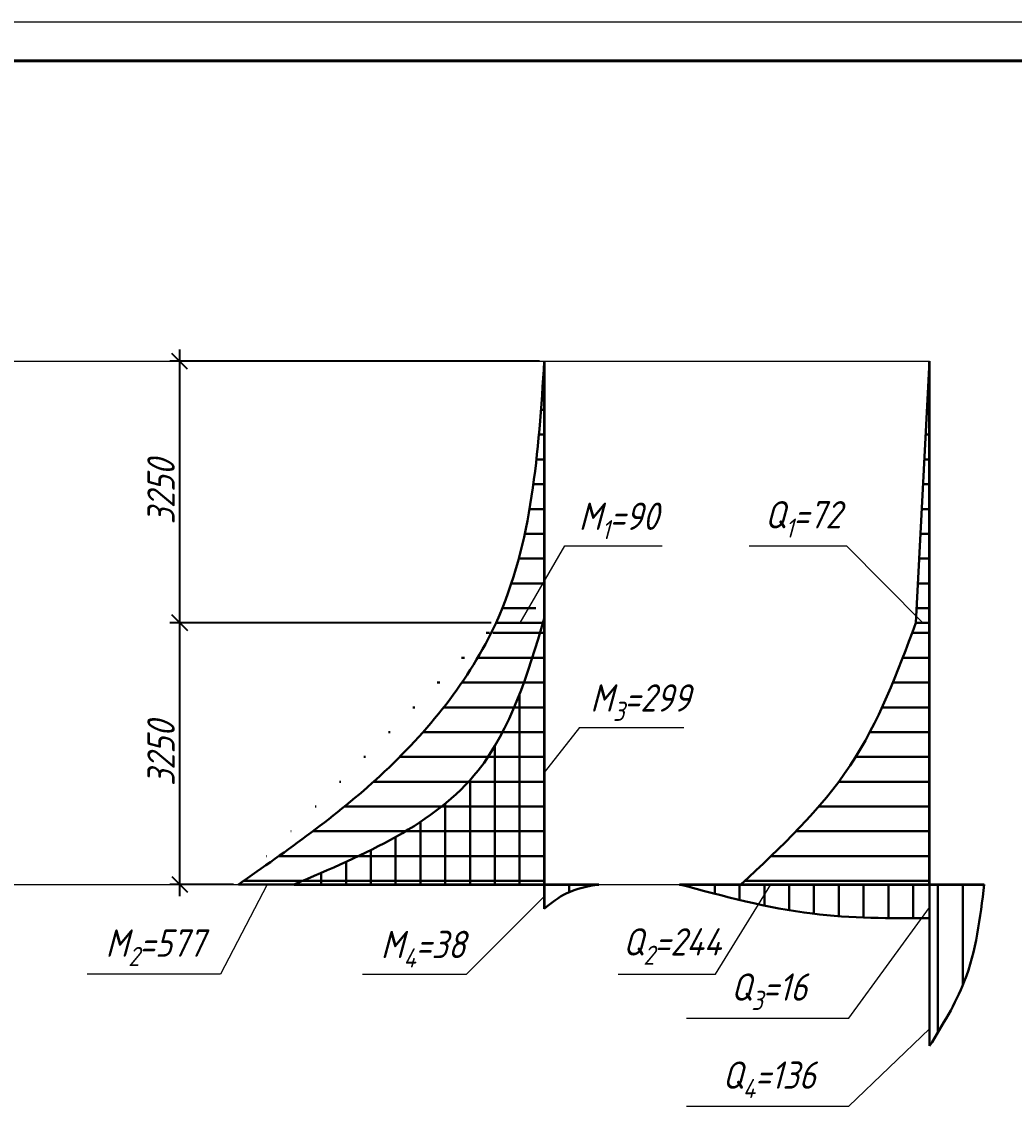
# Model space of a CAD drawing. Header units: millimetres. Extents: x -1004 to 900128, y -352756 to 107728.
# Drawn here: x 228498 to 241203, y -204590 to -190700 of the extents above; entities that cross this region are included whole.
import ezdxf

# ---------------------------------------------------------------- set-up
doc = ezdxf.new("R2010")
doc.units = ezdxf.units.MM
doc.linetypes.add('ACAD_ISO04W100', pattern=[30, 24, -3, 0, -3])
for name, color, linetype, lineweight in [('axles', 152, 'ACAD_ISO04W100', 20), ('basic', 95, 'Continuous', 30), ('frame', 173, 'Continuous', 40), ('size', 45, 'Continuous', 20), ('text', 13, 'Continuous', 20), ('thick', 42, 'Continuous', 35), ('thin', 153, 'Continuous', 18)]:
    doc.layers.add(name, color=color, linetype=linetype, lineweight=lineweight)
doc.styles.add('Structures', font='isocpeur.ttf', dxfattribs={"width": 0.85, "oblique": 15})
doc.styles.add('structures 5', font='isocpeur.ttf', dxfattribs={"width": 0.85, "oblique": 15, "height": 5})
doc.dimstyles.new('structures 3.5', dxfattribs={"dimtxt": 3.5, "dimasz": 2, "dimexe": 1.25, "dimexo": 0.625, "dimtad": 1, "dimtxsty": 'Structures', "dimblk": 'OBLIQUE', "dimcen": 2.5, "dimdle": 1.5, "dimadec": 0, "dimazin": 0, "dimtfac": 1, "dimtmove": 0, "dimatfit": 3, "dimfxl": 1, "dimarcsym": 0})
pattern_1 = [(90, (139938.9975430511, -206783.4813386628), (-317.5, 0), [])]

# ---------------------------------------------------------------- blocks, each defined once
blk = doc.blocks.new('_Oblique')
at = {"color": 0, "linetype": 'ByBlock', "lineweight": -2}
blk.add_line((-0.5, -0.5), (0.5, 0.5), dxfattribs=at)
blk = doc.blocks.new('*D875')
at = {"layer": 'Defpoints', "color": 0, "transparency": 16777216}
for p in [(235187.2581014687, -195048.0326734316), (230518.9975430523, -198398.0326734317), (234569.2581014687, -198398.0326734317)]:
    blk.add_point(p, dxfattribs=at)
at = {"layer": 'size', "color": 0, "lineweight": -2, "transparency": 16777216}
for p, q in [((230518.9975430523, -194898.0326734316), (230518.9975430523, -198548.0326734317)), ((235124.7581014687, -195048.0326734316), (230393.9975430523, -195048.0326734316)), ((234506.7581014687, -198398.0326734317), (230393.9975430523, -198398.0326734317))]:
    blk.add_line(p, q, dxfattribs=at)
at = {"layer": 'size', "color": 0, "lineweight": -2, "transparency": 16777216, "xscale": 200, "yscale": 200, "zscale": 200}
for p, rotation in [((230518.9975430523, -195048.0326734316), 90), ((230518.9975430523, -198398.0326734317), 270)]:
    blk.add_blockref('_Oblique', p, dxfattribs=dict(at, rotation=rotation))
at = {"layer": 'size', "color": 0, "transparency": 16777216, "insert": (230281.4975430522, -196723.0326734317), "char_height": 350, "attachment_point": 5, "rotation": 90, "style": 'Structures'}
blk.add_mtext('3250', dxfattribs=at)
blk = doc.blocks.new('*D876')
at = {"layer": 'Defpoints', "color": 0, "transparency": 16777216}
for p in [(231108.9975430514, -198398.0326734317), (230518.9975430522, -201748.0326734317), (231272.2581014687, -201748.0326734317)]:
    blk.add_point(p, dxfattribs=at)
at = {"layer": 'size', "color": 0, "lineweight": -2, "transparency": 16777216}
for p, q in [((230518.9975430522, -198248.0326734317), (230518.9975430522, -201898.0326734317)), ((231046.4975430514, -198398.0326734317), (230393.9975430522, -198398.0326734317)), ((231209.7581014687, -201748.0326734317), (230393.9975430522, -201748.0326734317))]:
    blk.add_line(p, q, dxfattribs=at)
at = {"layer": 'size', "color": 0, "lineweight": -2, "transparency": 16777216, "xscale": 200, "yscale": 200, "zscale": 200}
for p, rotation in [((230518.9975430522, -198398.0326734317), 90), ((230518.9975430522, -201748.0326734317), 270)]:
    blk.add_blockref('_Oblique', p, dxfattribs=dict(at, rotation=rotation))
at = {"layer": 'size', "color": 0, "transparency": 16777216, "insert": (230281.4975430521, -200073.0326734317), "char_height": 350, "attachment_point": 5, "rotation": 90, "style": 'Structures'}
blk.add_mtext('3250', dxfattribs=at)

msp = doc.modelspace()

# ---------------------------------------------------------------- hatches: boundary and pattern name
at = {"layer": 'basic'}
h = msp.add_hatch(dxfattribs=at)
h.set_pattern_fill('ANSI31', color=256, scale=100, angle=315)
h.set_pattern_definition([(0, (139938.9975430511, -206783.4813386628), (8.526512829121202e-14, 317.5), [])])
edge = h.paths.add_edge_path()
edge.add_line((235187.2581014686, -198398.0326734316), (234569.2581014686, -198398.0326734316))
edge.add_spline(control_points=[(234569.2581014686, -198398.0326734316), (234233.0516529493, -199134.1211887985), (233191.9197433613, -200411.1991326837), (231896.7030209646, -201313.175355603), (231272.2581014686, -201748.0326734316)], knot_values=[0, 0, 0, 9.094947017729282e-13, 2456.252634354829, 4742.864074920832, 4742.864074920832, 4742.864074920832, 4742.864074920832], degree=3, periodic=0)
edge.add_line((231272.2581014686, -201748.0326734316), (235187.2581014686, -201748.0326734316))
edge.add_line((235187.2581014686, -201748.0326734316), (235187.2581014686, -198398.0326734316))
edge = h.paths.add_edge_path()
edge.add_spline(control_points=[(235187.2581014686, -195048.0326734316), (235111.3970342857, -196212.5995996836), (235035.5359671027, -197377.1665259357), (234569.2581014686, -198398.0326734316)], knot_values=[0, 0, 0, 0, 3406.526676836684, 3406.526676836684, 3406.526676836684, 3406.526676836684], degree=3, periodic=0)
edge.add_line((234569.2581014686, -198398.0326734316), (234878.2581014686, -198398.0326734316))
edge.add_line((234878.2581014686, -198398.0326734316), (235187.2581014686, -198109.2644992399))
edge.add_line((235187.2581014686, -198109.2644992399), (235187.2581014686, -195048.0326734315))
h = msp.add_hatch(dxfattribs=at)
h.set_pattern_fill('ANSI31', color=256, scale=100, angle=315)
h.set_pattern_definition([(0, (138308.9975430511, -206783.4813386628), (8.526512829121202e-14, 317.5), [])])
edge = h.paths.add_edge_path()
edge.add_line((240118.9975430511, -198398.0326734316), (239943.9975430511, -198398.0326734316))
edge.add_spline(control_points=[(239943.9975430511, -198398.0326734316), (239706.619124851, -199034.8715612269), (239224.7270070344, -200327.691871829), (238215.8865979438, -201269.9352025945), (237703.9975430511, -201748.0326734316)], knot_values=[0, 0, 0, 0, 2009.443412837147, 4079.288038007142, 4079.288038007142, 4079.288038007142, 4079.288038007142], degree=3, periodic=0)
edge.add_line((237703.9975430511, -201748.0326734316), (240118.9975430511, -201748.0326734316))
edge.add_line((240118.9975430511, -201748.0326734316), (240118.9975430511, -198398.0326734316))
h.paths.add_polyline_path([(240118.9975430511, -195048.0326734316), (239943.9975430511, -198398.0326734316), (240118.9975430511, -198398.0326734316)])
h = msp.add_hatch(dxfattribs=at)
h.set_pattern_fill('ANSI31', color=256, scale=100, angle=45)
h.set_pattern_definition(pattern_1)
edge = h.paths.add_edge_path()
edge.add_line((235187.2581014686, -198398.0326734316), (235171.0033206417, -198398.0326734316))
edge.add_spline(control_points=[(235171.0033206417, -198398.0326734315), (234962.9421088333, -199088.8681183962), (234465.0148674756, -200693.1222572733), (232888.9114663827, -201364.1517616886), (231987.2581014686, -201748.0326734316)], knot_values=[53.91940055703866, 53.91940055703866, 53.91940055703866, 53.91940055703866, 2123.558099905938, 4890.400115360955, 4890.400115360955, 4890.400115360955, 4890.400115360955], degree=3, periodic=0)
edge.add_line((231987.2581014685, -201748.0326734316), (235187.2581014685, -201748.0326734316))
edge.add_line((235187.2581014686, -201748.0326734316), (235187.2581014686, -198398.0326734316))
h = msp.add_hatch(dxfattribs=at)
h.set_pattern_fill('ANSI31', color=256, scale=100, angle=45)
h.set_pattern_definition(pattern_1)
edge = h.paths.add_edge_path()
edge.add_spline(control_points=[(235187.2581014686, -202060.0326734316), (235277.5329400404, -201986.7717680162), (235481.8325095609, -201820.9761634399), (235742.033423463, -201774.1612530292), (235887.2581014686, -201748.0326734316)], knot_values=[0, 0, 0, 0, 343.5251666801937, 777.426410088535, 777.426410088535, 777.426410088535, 777.426410088535], degree=3, periodic=0)
edge.add_line((235887.2581014686, -201748.0326734316), (235187.2581014686, -201748.0326734316))
edge.add_line((235187.2581014686, -201748.0326734316), (235187.2581014686, -202060.0326734316))
h = msp.add_hatch(dxfattribs=at)
h.set_pattern_fill('ANSI31', color=256, scale=100, angle=45)
h.set_pattern_definition([(90, (138308.9975430512, -206783.4813386629), (-317.5, 0), [])])
edge = h.paths.add_edge_path()
edge.add_spline(control_points=[(236918.9975430511, -201748.0326734316), (237482.1455270709, -201900.0532760347), (238530.9559052202, -202183.1774107685), (239616.3805414728, -202182.5740223446), (240118.9975430511, -202182.2946171512)], knot_values=[0, 0, 0, 0, 1740.710200612607, 3241.909720996222, 3241.909720996222, 3241.909720996222, 3241.909720996222], degree=3, periodic=0)
edge.add_line((240118.9975430511, -202182.2946171512), (240118.9975430511, -201748.0326734316))
edge.add_line((240118.9975430511, -201748.0326734316), (237703.9975430511, -201748.0326734316))
edge.add_line((237703.9975430511, -201748.0326734316), (236918.9975430512, -201748.0326734316))
edge = h.paths.add_edge_path()
edge.add_spline(control_points=[(240118.9975430511, -203817.0303094286), (240284.9464215586, -203549.0665268557), (240676.4550123295, -202916.8831470325), (240766.8933399074, -202175.2877685449), (240818.9975430511, -201748.0326734316)], knot_values=[0, 0, 0, 0, 935.4950492465963, 2207.031175490205, 2207.031175490205, 2207.031175490205, 2207.031175490205], degree=3, periodic=0)
edge.add_line((240818.9975430511, -201748.0326734316), (240118.9975430511, -201748.0326734316))
edge.add_line((240118.9975430511, -201748.0326734316), (240118.9975430511, -203817.0303094286))

# ---------------------------------------------------------------- linework, layer by layer
at = {"layer": 'axles', "ltscale": 0.4}
for p, q in [((223762.1946013796, -195048.0326734316), (240118.9975430511, -195048.0326734316)), ((224462.1946013796, -201748.0326734316), (236918.9975430511, -201748.0326734316))]:
    msp.add_line(p, q, dxfattribs=at)
at = {"layer": 'basic'}
for p, q in [((239943.9975430511, -198398.0326734316), (240118.9975430511, -195048.0326734316)), ((235187.2581014686, -201748.0326734316), (235187.2581014686, -198344.0326734316)), ((235187.2581014686, -198398.0326734316), (234569.2581014686, -198398.0326734316)), ((240118.9975430511, -198398.0326734316), (239943.9975430511, -198398.0326734316)), ((235187.2581014686, -201748.0326734316), (231272.2581014686, -201748.0326734316)), ((235187.2581014686, -201748.0326734316), (235187.2581014686, -202060.0326734316)), ((240118.9975430511, -201748.0326734316), (237703.9975430511, -201748.0326734316)), ((240118.9975430511, -201748.0326734316), (240118.9975430511, -203817.0303094286))]:
    msp.add_line(p, q, dxfattribs=at)
for points in [[(231272.2581014686, -201748.0326734316), (233086.534403197, -200356.273577498), (234569.2581014686, -198398.0326734316), (235187.2581014686, -195048.0326734316)], [(235187.2581014686, -198344.0326734316), (234339.3605540469, -200290.9709756776), (231987.2581014686, -201748.0326734316)], [(239943.9975430511, -198398.0326734316), (239103.9975430511, -200223.4813386628), (237703.9975430511, -201748.0326734316)], [(235187.2581014686, -202060.0326734316), (235468.9975430511, -201863.4813386628), (235887.2581014686, -201748.0326734316)], [(240118.9975430511, -202182.2946171512), (238618.9975430511, -202122.2946171512), (236918.9975430511, -201748.0326734316)], [(240118.9975430511, -203817.0303094286), (240562.7520696935, -202993.4813386629), (240818.9975430511, -201748.0326734316)]]:
    msp.add_spline(points, degree=3, dxfattribs=at)
at = {"layer": 'frame'}
msp.add_line((204080, -191200), (260980, -191200), dxfattribs=at)
at = {"layer": 'thick'}
for p, q in [((235187.2581014686, -195048.0326734316), (235187.2581014686, -201748.0326734316)), ((240118.9975430511, -201748.0326734316), (240118.9975430511, -195048.0326734316)), ((231987.2581014686, -201748.0326734316), (235887.2581014686, -201748.0326734316)), ((236918.9975430511, -201748.0326734316), (240818.9975430511, -201748.0326734316))]:
    msp.add_line(p, q, dxfattribs=at)
at = {"layer": 'thin'}
for p, q in [((202080, -190700), (261480, -190700)), ((234878.2581014686, -198398.0326734316), (235448.9975430511, -197412.6383133174)), ((235448.9975430511, -197412.6383133174), (236695.7397376923, -197412.6383133174)), ((237809.7536820867, -197412.6383133174), (239056.4958767279, -197412.6383133174)), ((239056.4958767279, -197412.6383133174), (240031.4975430511, -198398.0326734316)), ((235638.9975430511, -199739.628866028), (235187.2581014686, -200315.9799019384)), ((235638.9975430511, -199739.628866028), (236972.8758729043, -199739.628866028)), ((231639.1377597004, -201748.0326734316), (231043.9045594799, -202896.8859838948)), ((237378.9975430511, -202896.8859838948), (238088.9975430511, -201748.0326734316)), ((234192.8758729043, -202896.8859838948), (235187.2581014686, -201904.0326734316)), ((239084.1109933967, -203462.2946171512), (240118.9975430511, -202042.2946171512)), ((231043.9045594799, -202896.8859838948), (229334.9532496461, -202896.8859838948)), ((232858.9975430511, -202896.8859838948), (234192.8758729043, -202896.8859838948)), ((236132.25534841, -202896.8859838948), (237378.9975430511, -202896.8859838948)), ((237008.9975430511, -203462.2946171512), (239084.1109933967, -203462.2946171512)), ((239084.1109933967, -204590.0086725219), (240118.9975430511, -203598.4589627545)), ((237008.9975430511, -204590.0086725219), (239084.1109933967, -204590.0086725219))]:
    msp.add_line(p, q, dxfattribs=at)

# ---------------------------------------------------------------- texts
at = {"layer": 'text', "char_height": 350, "attachment_point": 5, "style": 'structures 5'}
for s, insert, width in [('\\A1;M{\\H0.7x;\\S^ 1;}=90', (236138.8615654266, -197092.8601600206), 1401.583920005622), ('\\A1;Q{\\H0.7x;\\S^ 1;}=72', (238499.6177044621, -197073.4813386628), 1401.583920005622), ('\\A1;M{\\H0.7x;\\S^ 3;}=299', (236415.9977006386, -199419.8507127312), 1401.583920005622), ('\\A1;M{\\H0.7x;\\S^ 2;}=577', (230205.6584262691, -202559.0955573338), 1514.967067832156), ('\\A1;M{\\H0.7x;\\S^ 4;}=38', (233635.9977006386, -202577.107830598), 1401.583920005622), ('\\A1;Q{\\H0.7x;\\S^ 2;}=244', (236822.1193707854, -202543.4813386629), 1401.583920005622), ('\\A1;\\pxt3;Q{\\H0.7x;\\S^ 3;}=16', (238064.1109933967, -203122.2946171512), 1401.583920005622), ('\\A1;\\pxt3;Q{\\H0.7x;\\S^ 4;}=136', (238064.1109933967, -204250.0086725219), 1401.583920005622)]:
    msp.add_mtext(s, dxfattribs=dict(at, insert=insert, width=width))

# ---------------------------------------------------------------- dimensions: what is measured, and where the dimension line sits
at = {"layer": 'size'}
for base, p1, p2, picture, middle in [((230518.9975430523, -198398.0326734317), (235187.2581014686, -195048.0326734316), (234569.2581014686, -198398.0326734316), '*D875', (230281.4975430522, -196723.0326734317)), ((230518.9975430522, -201748.0326734317), (231108.9975430513, -198398.0326734316), (231272.2581014686, -201748.0326734316), '*D876', (230281.4975430521, -200073.0326734317))]:
    dim = msp.add_linear_dim(base=base, p1=p1, p2=p2, angle=90, text='3250', dimstyle='structures 3.5', dxfattribs=at)
    dim.commit()
    dim.dimension.update_dxf_attribs({"geometry": picture, "text_midpoint": middle})

doc.saveas('drawing.dxf')
